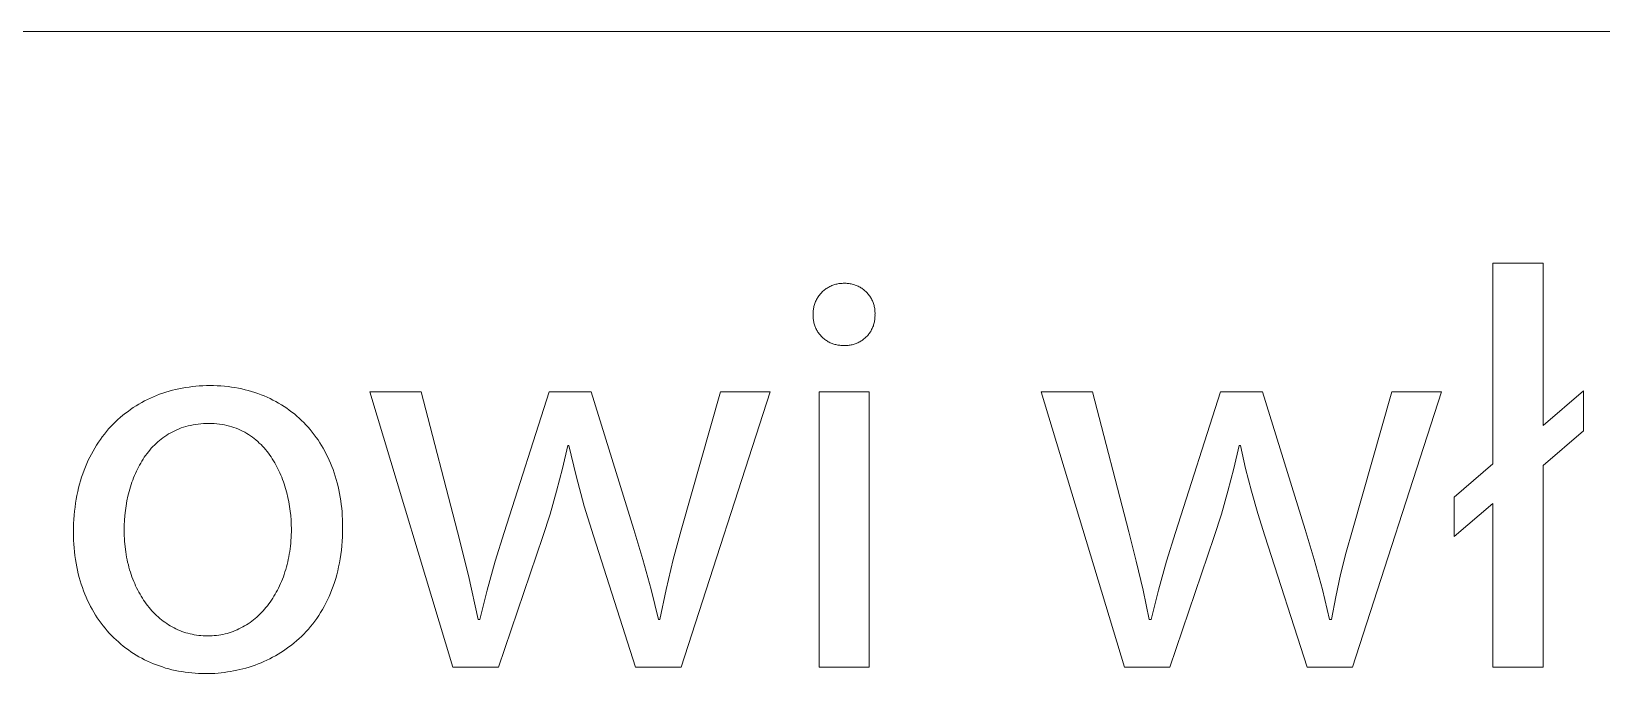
# Model space of a CAD drawing. Header units: millimetres. Extents: x -1480 to 5249, y -840 to 3860.
# Drawn here: x 4019.3 to 4205.1, y -728.4 to -652.3 of the extents above; entities that cross this region are included whole.
import ezdxf

# ---------------------------------------------------------------- set-up
doc = ezdxf.new("R2010")
doc.units = ezdxf.units.MM
doc.header["$MEASUREMENT"] = 0
doc.layers.add('Domyślny', color=7, linetype='Continuous', true_color=0x000000)

msp = doc.modelspace()

# ---------------------------------------------------------------- linework, layer by layer
at = {"layer": 'Domyślny', "color": 18, "lineweight": 15, "true_color": 0x000000}
for p, q in [((2706.18, -652.33), (5242.51, -652.33)), ((4192.2, -703.51), (4192.2, -679.78)), ((4192.2, -679.78), (4198.16, -679.78)), ((4198.16, -679.78), (4198.16, -699)), ((4112.3, -683.86), (4112.37, -683.75)), ((4112.37, -683.75), (4112.44, -683.65)), ((4112.44, -683.65), (4112.51, -683.55)), ((4112.51, -683.55), (4112.59, -683.45)), ((4112.59, -683.45), (4112.67, -683.36)), ((4112.67, -683.36), (4112.76, -683.26)), ((4112.76, -683.26), (4112.85, -683.18)), ((4112.85, -683.18), (4112.94, -683.09)), ((4112.94, -683.09), (4113.03, -683.01)), ((4113.03, -683.01), (4113.13, -682.93)), ((4113.13, -682.93), (4113.22, -682.85)), ((4113.22, -682.85), (4113.33, -682.78)), ((4113.33, -682.78), (4113.43, -682.71)), ((4113.43, -682.71), (4113.54, -682.65)), ((4113.54, -682.65), (4113.64, -682.59)), ((4113.64, -682.59), (4113.76, -682.53)), ((4113.76, -682.53), (4113.87, -682.48)), ((4113.87, -682.48), (4113.98, -682.43)), ((4113.98, -682.43), (4114.1, -682.38)), ((4114.1, -682.38), (4114.22, -682.34)), ((4114.22, -682.34), (4114.33, -682.3)), ((4114.33, -682.3), (4114.45, -682.27)), ((4114.45, -682.27), (4114.58, -682.24)), ((4114.58, -682.24), (4114.7, -682.21)), ((4114.7, -682.21), (4114.82, -682.19)), ((4114.82, -682.19), (4114.94, -682.18)), ((4114.94, -682.18), (4115.07, -682.16)), ((4115.07, -682.16), (4115.19, -682.16)), ((4115.19, -682.16), (4115.32, -682.15)), ((4115.32, -682.15), (4115.44, -682.15)), ((4115.44, -682.15), (4115.56, -682.15)), ((4115.56, -682.15), (4115.69, -682.15)), ((4115.69, -682.15), (4115.81, -682.16)), ((4115.81, -682.16), (4115.93, -682.17)), ((4115.93, -682.17), (4116.05, -682.18)), ((4116.05, -682.18), (4116.17, -682.2)), ((4116.17, -682.2), (4116.29, -682.22)), ((4116.29, -682.22), (4116.41, -682.25)), ((4116.41, -682.25), (4116.53, -682.28)), ((4116.53, -682.28), (4116.65, -682.32)), ((4116.65, -682.32), (4116.76, -682.36)), ((4116.76, -682.36), (4116.88, -682.4)), ((4116.88, -682.4), (4116.99, -682.45)), ((4116.99, -682.45), (4117.1, -682.5)), ((4117.1, -682.5), (4117.21, -682.55)), ((4117.21, -682.55), (4117.32, -682.61)), ((4117.32, -682.61), (4117.42, -682.67)), ((4117.42, -682.67), (4117.53, -682.74)), ((4117.53, -682.74), (4117.63, -682.81)), ((4117.63, -682.81), (4117.72, -682.88)), ((4117.72, -682.88), (4117.82, -682.96)), ((4117.82, -682.96), (4117.91, -683.04)), ((4117.91, -683.04), (4118, -683.12)), ((4118, -683.12), (4118.09, -683.21)), ((4118.09, -683.21), (4118.17, -683.29)), ((4118.17, -683.29), (4118.25, -683.39)), ((4118.25, -683.39), (4118.33, -683.48)), ((4118.33, -683.48), (4118.41, -683.58)), ((4118.41, -683.58), (4118.48, -683.68)), ((4118.48, -683.68), (4118.55, -683.78)), ((4118.55, -683.78), (4118.61, -683.88)), ((4111.76, -685.75), (4111.77, -685.62)), ((4111.77, -685.5), (4111.78, -685.38)), ((4111.77, -685.62), (4111.77, -685.5)), ((4111.78, -685.38), (4111.8, -685.25)), ((4111.8, -685.25), (4111.82, -685.13)), ((4111.82, -685.13), (4111.84, -685.01)), ((4111.84, -685.01), (4111.87, -684.88)), ((4111.87, -684.88), (4111.9, -684.76)), ((4111.9, -684.76), (4111.94, -684.65)), ((4111.94, -684.65), (4111.98, -684.53)), ((4111.98, -684.53), (4112.02, -684.41)), ((4112.02, -684.41), (4112.07, -684.3)), ((4112.07, -684.3), (4112.12, -684.18)), ((4112.12, -684.18), (4112.18, -684.07)), ((4112.18, -684.07), (4112.24, -683.96)), ((4112.24, -683.96), (4112.3, -683.86)), ((4118.61, -683.88), (4118.67, -683.99)), ((4118.67, -683.99), (4118.73, -684.1)), ((4118.73, -684.1), (4118.78, -684.21)), ((4118.78, -684.21), (4118.83, -684.32)), ((4118.83, -684.32), (4118.87, -684.43)), ((4118.87, -684.43), (4118.91, -684.55)), ((4118.91, -684.55), (4118.95, -684.66)), ((4118.95, -684.66), (4118.98, -684.78)), ((4118.98, -684.78), (4119.01, -684.9)), ((4119.01, -684.9), (4119.04, -685.02)), ((4119.04, -685.02), (4119.06, -685.14)), ((4119.06, -685.14), (4119.07, -685.26)), ((4119.07, -685.26), (4119.09, -685.38)), ((4119.09, -685.38), (4119.09, -685.51)), ((4119.09, -685.51), (4119.1, -685.63)), ((4119.1, -685.63), (4119.1, -685.75)), ((4111.77, -685.87), (4111.76, -685.75)), ((4111.76, -685.99), (4111.77, -685.87)), ((4111.77, -686.11), (4111.76, -685.99)), ((4111.77, -686.23), (4111.77, -686.11)), ((4111.78, -686.36), (4111.77, -686.23)), ((4111.8, -686.47), (4111.78, -686.36)), ((4111.81, -686.59), (4111.8, -686.47)), ((4111.84, -686.71), (4111.81, -686.59)), ((4111.86, -686.83), (4111.84, -686.71)), ((4111.89, -686.95), (4111.86, -686.83)), ((4111.93, -687.06), (4111.89, -686.95)), ((4111.97, -687.18), (4111.93, -687.06)), ((4112.01, -687.29), (4111.97, -687.18)), ((4112.06, -687.4), (4112.01, -687.29)), ((4112.11, -687.51), (4112.06, -687.4)), ((4112.16, -687.62), (4112.11, -687.51)), ((4118.76, -687.52), (4118.7, -687.63)), ((4118.81, -687.41), (4118.76, -687.52)), ((4118.85, -687.29), (4118.81, -687.41)), ((4118.9, -687.18), (4118.85, -687.29)), ((4118.93, -687.07), (4118.9, -687.18)), ((4118.97, -686.95), (4118.93, -687.07)), ((4119, -686.83), (4118.97, -686.95)), ((4119.03, -686.72), (4119, -686.83)), ((4119.05, -686.6), (4119.03, -686.72)), ((4119.07, -686.48), (4119.05, -686.6)), ((4119.08, -686.36), (4119.07, -686.48)), ((4119.09, -686.24), (4119.08, -686.36)), ((4119.1, -685.75), (4119.09, -685.87)), ((4119.09, -685.87), (4119.1, -685.99)), ((4119.1, -685.99), (4119.09, -686.11)), ((4119.09, -686.11), (4119.09, -686.24)), ((4112.22, -687.73), (4112.16, -687.62)), ((4112.28, -687.83), (4112.22, -687.73)), ((4112.34, -687.93), (4112.28, -687.83)), ((4112.41, -688.03), (4112.34, -687.93)), ((4112.48, -688.13), (4112.41, -688.03)), ((4112.56, -688.22), (4112.48, -688.13)), ((4112.64, -688.31), (4112.56, -688.22)), ((4112.72, -688.4), (4112.64, -688.31)), ((4112.8, -688.49), (4112.72, -688.4)), ((4112.89, -688.57), (4112.8, -688.49)), ((4112.98, -688.65), (4112.89, -688.57)), ((4113.07, -688.73), (4112.98, -688.65)), ((4113.17, -688.8), (4113.07, -688.73)), ((4113.26, -688.88), (4113.17, -688.8)), ((4113.36, -688.94), (4113.26, -688.88)), ((4113.47, -689.01), (4113.36, -688.94)), ((4113.57, -689.07), (4113.47, -689.01)), ((4113.68, -689.12), (4113.57, -689.07)), ((4113.79, -689.18), (4113.68, -689.12)), ((4113.9, -689.22), (4113.79, -689.18)), ((4114.01, -689.27), (4113.9, -689.22)), ((4114.12, -689.31), (4114.01, -689.27)), ((4114.24, -689.35), (4114.12, -689.31)), ((4114.35, -689.38), (4114.24, -689.35)), ((4114.47, -689.41), (4114.35, -689.38)), ((4114.59, -689.44), (4114.47, -689.41)), ((4116.51, -689.39), (4116.39, -689.42)), ((4116.62, -689.36), (4116.51, -689.39)), ((4116.74, -689.32), (4116.62, -689.36)), ((4116.85, -689.28), (4116.74, -689.32)), ((4116.96, -689.24), (4116.85, -689.28)), ((4117.07, -689.19), (4116.96, -689.24)), ((4117.18, -689.13), (4117.07, -689.19)), ((4117.29, -689.08), (4117.18, -689.13)), ((4117.39, -689.02), (4117.29, -689.08)), ((4117.5, -688.95), (4117.39, -689.02)), ((4117.6, -688.89), (4117.5, -688.95)), ((4117.7, -688.82), (4117.6, -688.89)), ((4117.79, -688.74), (4117.7, -688.82)), ((4117.88, -688.66), (4117.79, -688.74)), ((4117.97, -688.58), (4117.88, -688.66)), ((4118.06, -688.5), (4117.97, -688.58)), ((4118.15, -688.41), (4118.06, -688.5)), ((4118.23, -688.32), (4118.15, -688.41)), ((4118.31, -688.23), (4118.23, -688.32)), ((4118.38, -688.14), (4118.31, -688.23)), ((4118.45, -688.04), (4118.38, -688.14)), ((4118.52, -687.94), (4118.45, -688.04)), ((4118.59, -687.84), (4118.52, -687.94)), ((4118.65, -687.73), (4118.59, -687.84)), ((4118.7, -687.63), (4118.65, -687.73)), ((4114.71, -689.46), (4114.59, -689.44)), ((4114.83, -689.48), (4114.71, -689.46)), ((4114.95, -689.49), (4114.83, -689.48)), ((4115.07, -689.5), (4114.95, -689.49)), ((4115.19, -689.5), (4115.07, -689.5)), ((4115.31, -689.5), (4115.19, -689.5)), ((4115.43, -689.51), (4115.31, -689.5)), ((4115.55, -689.51), (4115.43, -689.51)), ((4115.67, -689.51), (4115.55, -689.51)), ((4115.79, -689.51), (4115.67, -689.51)), ((4115.91, -689.5), (4115.79, -689.51)), ((4116.03, -689.49), (4115.91, -689.5)), ((4116.15, -689.47), (4116.03, -689.49)), ((4116.27, -689.45), (4116.15, -689.47)), ((4116.39, -689.42), (4116.27, -689.45)), ((4035.17, -695.04), (4035.55, -694.93)), ((4035.55, -694.93), (4035.94, -694.82)), ((4035.94, -694.82), (4036.32, -694.72)), ((4036.32, -694.72), (4036.71, -694.64)), ((4036.71, -694.64), (4037.11, -694.56)), ((4037.11, -694.56), (4037.51, -694.49)), ((4037.51, -694.49), (4037.91, -694.43)), ((4037.91, -694.43), (4038.31, -694.38)), ((4038.31, -694.38), (4038.72, -694.34)), ((4038.72, -694.34), (4039.13, -694.3)), ((4039.13, -694.3), (4039.55, -694.28)), ((4039.55, -694.28), (4039.97, -694.27)), ((4039.97, -694.27), (4040.39, -694.26)), ((4040.39, -694.26), (4040.82, -694.27)), ((4040.82, -694.27), (4041.26, -694.28)), ((4041.26, -694.28), (4041.68, -694.31)), ((4041.68, -694.31), (4042.11, -694.34)), ((4042.11, -694.34), (4042.53, -694.38)), ((4042.53, -694.38), (4042.94, -694.44)), ((4042.94, -694.44), (4043.35, -694.5)), ((4043.35, -694.5), (4043.75, -694.57)), ((4043.75, -694.57), (4044.15, -694.66)), ((4044.15, -694.66), (4044.54, -694.75)), ((4044.54, -694.75), (4044.93, -694.85)), ((4044.93, -694.85), (4045.31, -694.96)), ((4045.31, -694.96), (4045.69, -695.07)), ((4198.16, -699), (4202.93, -694.88)), ((4202.93, -694.88), (4202.93, -699.61)), ((4031.32, -696.87), (4031.64, -696.66)), ((4031.64, -696.66), (4031.97, -696.46)), ((4031.97, -696.46), (4032.31, -696.26)), ((4032.31, -696.26), (4032.65, -696.08)), ((4032.65, -696.08), (4033, -695.91)), ((4033, -695.91), (4033.35, -695.74)), ((4033.35, -695.74), (4033.7, -695.58)), ((4033.7, -695.58), (4034.06, -695.43)), ((4034.06, -695.43), (4034.43, -695.29)), ((4034.43, -695.29), (4034.8, -695.16)), ((4034.8, -695.16), (4035.17, -695.04)), ((4045.69, -695.07), (4046.06, -695.2)), ((4046.06, -695.2), (4046.43, -695.34)), ((4046.43, -695.34), (4046.79, -695.48)), ((4046.79, -695.48), (4047.15, -695.63)), ((4047.15, -695.63), (4047.5, -695.8)), ((4047.5, -695.8), (4047.84, -695.97)), ((4047.84, -695.97), (4048.18, -696.15)), ((4048.18, -696.15), (4048.51, -696.33)), ((4048.51, -696.33), (4048.84, -696.53)), ((4048.84, -696.53), (4049.16, -696.73)), ((4049.16, -696.73), (4049.47, -696.94)), ((4069.14, -727.61), (4059.31, -695.01)), ((4059.31, -695.01), (4065.38, -695.01)), ((4065.38, -695.01), (4069.68, -711.59)), ((4075.21, -711.64), (4080.52, -695.01)), ((4080.52, -695.01), (4085.5, -695.01)), ((4085.5, -695.01), (4090.56, -711.32)), ((4096.14, -711.37), (4100.8, -695.01)), ((4106.67, -695.01), (4096.14, -727.61)), ((4100.8, -695.01), (4106.67, -695.01)), ((4112.48, -695.01), (4118.42, -695.01)), ((4112.48, -727.61), (4112.48, -695.01)), ((4118.42, -695.01), (4118.42, -727.61)), ((4148.61, -727.61), (4138.75, -695.01)), ((4138.75, -695.01), (4144.83, -695.01)), ((4144.83, -695.01), (4149.13, -711.59)), ((4154.64, -711.64), (4159.99, -695.01)), ((4159.99, -695.01), (4164.97, -695.01)), ((4164.97, -695.01), (4170.01, -711.32)), ((4175.61, -711.37), (4180.25, -695.01)), ((4186.12, -695.01), (4175.61, -727.61)), ((4180.25, -695.01), (4186.12, -695.01)), ((4028.93, -698.83), (4029.21, -698.56)), ((4029.21, -698.56), (4029.49, -698.29)), ((4029.49, -698.29), (4029.78, -698.03)), ((4029.78, -698.03), (4030.08, -697.78)), ((4030.08, -697.78), (4030.38, -697.54)), ((4030.38, -697.54), (4030.69, -697.31)), ((4030.69, -697.31), (4031, -697.08)), ((4031, -697.08), (4031.32, -696.87)), ((4049.47, -696.94), (4049.78, -697.16)), ((4049.78, -697.16), (4050.08, -697.39)), ((4050.08, -697.39), (4050.38, -697.62)), ((4050.38, -697.62), (4050.67, -697.87)), ((4050.67, -697.87), (4050.95, -698.12)), ((4050.95, -698.12), (4051.22, -698.38)), ((4051.22, -698.38), (4051.49, -698.64)), ((4051.49, -698.64), (4051.75, -698.91)), ((4027.42, -700.64), (4027.65, -700.32)), ((4027.65, -700.32), (4027.89, -700.01)), ((4027.89, -700.01), (4028.14, -699.7)), ((4028.14, -699.7), (4028.4, -699.4)), ((4028.4, -699.4), (4028.66, -699.11)), ((4028.66, -699.11), (4028.93, -698.83)), ((4034.83, -700.43), (4034.62, -700.59)), ((4035.05, -700.27), (4034.83, -700.43)), ((4035.28, -700.12), (4035.05, -700.27)), ((4035.5, -699.98), (4035.28, -700.12)), ((4035.74, -699.85), (4035.5, -699.98)), ((4035.98, -699.72), (4035.74, -699.85)), ((4036.23, -699.6), (4035.98, -699.72)), ((4036.48, -699.49), (4036.23, -699.6)), ((4036.73, -699.38), (4036.48, -699.49)), ((4037, -699.28), (4036.73, -699.38)), ((4037.26, -699.19), (4037, -699.28)), ((4037.54, -699.11), (4037.26, -699.19)), ((4037.82, -699.03), (4037.54, -699.11)), ((4038.1, -698.97), (4037.82, -699.03)), ((4038.39, -698.91), (4038.1, -698.97)), ((4038.69, -698.86), (4038.39, -698.91)), ((4038.99, -698.82), (4038.69, -698.86)), ((4039.3, -698.78), (4038.99, -698.82)), ((4039.61, -698.76), (4039.3, -698.78)), ((4039.93, -698.75), (4039.61, -698.76)), ((4040.25, -698.74), (4039.93, -698.75)), ((4040.58, -698.75), (4040.25, -698.74)), ((4040.9, -698.76), (4040.58, -698.75)), ((4041.21, -698.79), (4040.9, -698.76)), ((4041.52, -698.82), (4041.21, -698.79)), ((4041.82, -698.87), (4041.52, -698.82)), ((4042.11, -698.92), (4041.82, -698.87)), ((4042.4, -698.98), (4042.11, -698.92)), ((4042.69, -699.05), (4042.4, -698.98)), ((4042.96, -699.13), (4042.69, -699.05)), ((4043.23, -699.22), (4042.96, -699.13)), ((4043.5, -699.32), (4043.23, -699.22)), ((4043.76, -699.42), (4043.5, -699.32)), ((4044.01, -699.54), (4043.76, -699.42)), ((4044.26, -699.66), (4044.01, -699.54)), ((4044.5, -699.79), (4044.26, -699.66)), ((4044.74, -699.92), (4044.5, -699.79)), ((4044.97, -700.06), (4044.74, -699.92)), ((4045.19, -700.21), (4044.97, -700.06)), ((4045.41, -700.37), (4045.19, -700.21)), ((4045.63, -700.53), (4045.41, -700.37)), ((4045.83, -700.7), (4045.63, -700.53)), ((4051.75, -698.91), (4052.01, -699.19)), ((4052.01, -699.19), (4052.26, -699.48)), ((4052.26, -699.48), (4052.5, -699.78)), ((4052.5, -699.78), (4052.73, -700.08)), ((4052.73, -700.08), (4052.96, -700.39)), ((4052.96, -700.39), (4053.18, -700.7)), ((4202.93, -699.61), (4198.16, -703.73)), ((4026.17, -702.74), (4026.36, -702.37)), ((4026.36, -702.37), (4026.55, -702.01)), ((4026.55, -702.01), (4026.76, -701.66)), ((4026.76, -701.66), (4026.97, -701.31)), ((4026.97, -701.31), (4027.19, -700.97)), ((4027.19, -700.97), (4027.42, -700.64)), ((4032.94, -702.3), (4032.78, -702.52)), ((4033.11, -702.09), (4032.94, -702.3)), ((4033.28, -701.89), (4033.11, -702.09)), ((4033.45, -701.68), (4033.28, -701.89)), ((4033.63, -701.49), (4033.45, -701.68)), ((4033.82, -701.3), (4033.63, -701.49)), ((4034.01, -701.11), (4033.82, -701.3)), ((4034.21, -700.93), (4034.01, -701.11)), ((4034.41, -700.76), (4034.21, -700.93)), ((4034.62, -700.59), (4034.41, -700.76)), ((4046.04, -700.88), (4045.83, -700.7)), ((4046.23, -701.06), (4046.04, -700.88)), ((4046.43, -701.25), (4046.23, -701.06)), ((4046.61, -701.44), (4046.43, -701.25)), ((4046.79, -701.64), (4046.61, -701.44)), ((4046.97, -701.84), (4046.79, -701.64)), ((4047.14, -702.05), (4046.97, -701.84)), ((4047.3, -702.26), (4047.14, -702.05)), ((4047.46, -702.48), (4047.3, -702.26)), ((4053.18, -700.7), (4053.39, -701.02)), ((4053.39, -701.02), (4053.59, -701.35)), ((4053.59, -701.35), (4053.79, -701.69)), ((4053.79, -701.69), (4053.98, -702.03)), ((4053.98, -702.03), (4054.16, -702.38)), ((4054.16, -702.38), (4054.34, -702.73)), ((4082.74, -701.35), (4082.12, -704.08)), ((4082.88, -701.35), (4082.74, -701.35)), ((4083.72, -704.95), (4082.88, -701.35)), ((4162.19, -701.35), (4161.57, -704.08)), ((4162.35, -701.35), (4162.19, -701.35)), ((4162.96, -704.06), (4162.35, -701.35)), ((4025.34, -704.69), (4025.49, -704.28)), ((4025.49, -704.28), (4025.65, -703.88)), ((4025.65, -703.88), (4025.81, -703.49)), ((4025.81, -703.49), (4025.98, -703.11)), ((4025.98, -703.11), (4026.17, -702.74)), ((4031.8, -704.16), (4031.68, -704.41)), ((4031.92, -703.91), (4031.8, -704.16)), ((4032.05, -703.67), (4031.92, -703.91)), ((4032.19, -703.43), (4032.05, -703.67)), ((4032.33, -703.2), (4032.19, -703.43)), ((4032.47, -702.97), (4032.33, -703.2)), ((4032.62, -702.74), (4032.47, -702.97)), ((4032.78, -702.52), (4032.62, -702.74)), ((4047.62, -702.7), (4047.46, -702.48)), ((4047.77, -702.93), (4047.62, -702.7)), ((4047.91, -703.16), (4047.77, -702.93)), ((4048.05, -703.39), (4047.91, -703.16)), ((4048.18, -703.63), (4048.05, -703.39)), ((4048.31, -703.87), (4048.18, -703.63)), ((4048.44, -704.12), (4048.31, -703.87)), ((4048.56, -704.36), (4048.44, -704.12)), ((4054.34, -702.73), (4054.5, -703.09)), ((4054.5, -703.09), (4054.66, -703.46)), ((4054.66, -703.46), (4054.81, -703.84)), ((4054.81, -703.84), (4054.96, -704.21)), ((4054.96, -704.21), (4055.09, -704.6)), ((4082.12, -704.08), (4081.42, -706.78)), ((4161.57, -704.08), (4160.87, -706.78)), ((4163.65, -706.75), (4162.96, -704.06)), ((4187.63, -707.49), (4192.2, -703.51)), ((4198.16, -703.73), (4198.16, -727.61)), ((4024.84, -706.38), (4024.95, -705.94)), ((4024.95, -705.94), (4025.07, -705.52)), ((4025.07, -705.52), (4025.2, -705.1)), ((4025.2, -705.1), (4025.34, -704.69)), ((4031.06, -705.98), (4030.98, -706.25)), ((4031.15, -705.71), (4031.06, -705.98)), ((4031.25, -705.44), (4031.15, -705.71)), ((4031.35, -705.18), (4031.25, -705.44)), ((4031.45, -704.92), (4031.35, -705.18)), ((4031.56, -704.66), (4031.45, -704.92)), ((4031.68, -704.41), (4031.56, -704.66)), ((4048.67, -704.61), (4048.56, -704.36)), ((4048.78, -704.87), (4048.67, -704.61)), ((4048.88, -705.12), (4048.78, -704.87)), ((4048.98, -705.38), (4048.88, -705.12)), ((4049.08, -705.64), (4048.98, -705.38)), ((4049.17, -705.9), (4049.08, -705.64)), ((4049.25, -706.17), (4049.17, -705.9)), ((4055.09, -704.6), (4055.22, -704.99)), ((4055.22, -704.99), (4055.34, -705.39)), ((4055.34, -705.39), (4055.45, -705.79)), ((4055.45, -705.79), (4055.55, -706.2)), ((4084.68, -708.53), (4083.72, -704.95)), ((4024.48, -708.18), (4024.56, -707.72)), ((4024.56, -707.72), (4024.64, -707.26)), ((4024.64, -707.26), (4024.74, -706.82)), ((4024.74, -706.82), (4024.84, -706.38)), ((4030.56, -707.92), (4030.46, -708.49)), ((4030.68, -707.35), (4030.56, -707.92)), ((4030.75, -707.07), (4030.68, -707.35)), ((4030.82, -706.8), (4030.75, -707.07)), ((4030.9, -706.52), (4030.82, -706.8)), ((4030.98, -706.25), (4030.9, -706.52)), ((4049.33, -706.43), (4049.25, -706.17)), ((4049.48, -706.97), (4049.33, -706.43)), ((4049.61, -707.5), (4049.48, -706.97)), ((4049.72, -708.04), (4049.61, -707.5)), ((4055.55, -706.2), (4055.64, -706.61)), ((4055.64, -706.61), (4055.73, -707.03)), ((4055.73, -707.03), (4055.8, -707.46)), ((4055.8, -707.46), (4055.87, -707.89)), ((4055.87, -707.89), (4055.93, -708.33)), ((4081.42, -706.78), (4080.64, -709.47)), ((4160.87, -706.78), (4160.1, -709.47)), ((4164.41, -709.41), (4163.65, -706.75)), ((4187.63, -712.13), (4187.63, -707.49)), ((4024.28, -710.1), (4024.32, -709.61)), ((4024.32, -709.61), (4024.36, -709.12)), ((4024.36, -709.12), (4024.42, -708.65)), ((4024.42, -708.65), (4024.48, -708.18)), ((4030.32, -709.64), (4030.27, -710.22)), ((4030.38, -709.06), (4030.32, -709.64)), ((4030.46, -708.49), (4030.38, -709.06)), ((4049.81, -708.59), (4049.72, -708.04)), ((4049.89, -709.13), (4049.81, -708.59)), ((4049.95, -709.66), (4049.89, -709.13)), ((4049.99, -710.2), (4049.95, -709.66)), ((4055.93, -708.33), (4055.98, -708.77)), ((4055.98, -708.77), (4056.02, -709.21)), ((4056.02, -709.21), (4056.05, -709.66)), ((4056.05, -709.66), (4056.08, -710.12)), ((4080.64, -709.47), (4079.79, -712.13)), ((4085.77, -712.06), (4084.68, -708.53)), ((4160.1, -709.47), (4159.25, -712.13)), ((4165.24, -712.06), (4164.41, -709.41)), ((4192.2, -708.23), (4187.63, -712.13)), ((4192.2, -727.61), (4192.2, -708.23)), ((4024.23, -711.6), (4024.24, -711.09)), ((4024.24, -712.08), (4024.23, -711.6)), ((4024.24, -711.09), (4024.25, -710.59)), ((4024.25, -710.59), (4024.28, -710.1)), ((4030.25, -710.8), (4030.24, -711.38)), ((4030.24, -711.38), (4030.24, -711.71)), ((4030.24, -711.71), (4030.25, -712.04)), ((4030.27, -710.22), (4030.25, -710.8)), ((4050.01, -710.72), (4049.99, -710.2)), ((4050.02, -711.24), (4050.01, -710.72)), ((4050.01, -711.93), (4050.02, -711.59)), ((4050.02, -711.59), (4050.02, -711.24)), ((4056.09, -711.6), (4056.07, -712.15)), ((4056.08, -710.12), (4056.09, -710.58)), ((4056.09, -710.58), (4056.09, -711.04)), ((4056.09, -711.04), (4056.09, -711.6)), ((4069.68, -711.59), (4070.99, -716.76)), ((4074.16, -715.05), (4075.21, -711.64)), ((4090.56, -711.32), (4091.63, -714.84)), ((4095.2, -714.87), (4096.14, -711.37)), ((4149.13, -711.59), (4150.02, -715.03)), ((4153.6, -715.06), (4154.64, -711.64)), ((4170.01, -711.32), (4171.08, -714.84)), ((4174.87, -713.99), (4175.61, -711.37)), ((4024.25, -712.56), (4024.24, -712.08)), ((4024.28, -713.02), (4024.25, -712.56)), ((4024.31, -713.49), (4024.28, -713.02)), ((4024.36, -713.94), (4024.31, -713.49)), ((4030.25, -712.04), (4030.26, -712.37)), ((4030.26, -712.37), (4030.29, -712.69)), ((4030.29, -712.69), (4030.31, -713.02)), ((4030.31, -713.02), (4030.34, -713.33)), ((4030.34, -713.33), (4030.38, -713.65)), ((4049.87, -713.58), (4049.91, -713.26)), ((4049.91, -713.26), (4049.95, -712.93)), ((4049.95, -712.93), (4049.97, -712.6)), ((4049.97, -712.6), (4049.99, -712.26)), ((4049.99, -712.26), (4050.01, -711.93)), ((4056, -713.22), (4055.94, -713.74)), ((4056.04, -712.69), (4056, -713.22)), ((4056.07, -712.15), (4056.04, -712.69)), ((4079.79, -712.13), (4074.52, -727.61)), ((4090.76, -727.61), (4085.77, -712.06)), ((4159.25, -712.13), (4153.99, -727.61)), ((4170.23, -727.61), (4165.24, -712.06)), ((4024.41, -714.39), (4024.36, -713.94)), ((4024.47, -714.84), (4024.41, -714.39)), ((4024.54, -715.28), (4024.47, -714.84)), ((4024.62, -715.71), (4024.54, -715.28)), ((4030.38, -713.65), (4030.43, -713.96)), ((4030.43, -713.96), (4030.47, -714.27)), ((4030.47, -714.27), (4030.53, -714.58)), ((4030.53, -714.58), (4030.59, -714.88)), ((4030.59, -714.88), (4030.65, -715.18)), ((4030.65, -715.18), (4030.73, -715.48)), ((4049.52, -715.44), (4049.59, -715.14)), ((4049.59, -715.14), (4049.66, -714.84)), ((4049.66, -714.84), (4049.72, -714.53)), ((4049.72, -714.53), (4049.78, -714.22)), ((4049.78, -714.22), (4049.83, -713.9)), ((4049.83, -713.9), (4049.87, -713.58)), ((4055.72, -715.25), (4055.62, -715.73)), ((4055.81, -714.76), (4055.72, -715.25)), ((4055.88, -714.26), (4055.81, -714.76)), ((4055.94, -713.74), (4055.88, -714.26)), ((4073.2, -718.5), (4074.16, -715.05)), ((4091.63, -714.84), (4092.6, -718.39)), ((4094.37, -718.41), (4095.2, -714.87)), ((4150.02, -715.03), (4150.83, -718.49)), ((4152.65, -718.5), (4153.6, -715.06)), ((4171.08, -714.84), (4172.04, -718.39)), ((4174.2, -716.63), (4174.87, -713.99)), ((4024.71, -716.13), (4024.62, -715.71)), ((4024.81, -716.56), (4024.71, -716.13)), ((4024.92, -716.97), (4024.81, -716.56)), ((4025.03, -717.38), (4024.92, -716.97)), ((4030.73, -715.48), (4030.8, -715.77)), ((4030.8, -715.77), (4030.88, -716.06)), ((4030.88, -716.06), (4030.97, -716.34)), ((4030.97, -716.34), (4031.06, -716.62)), ((4031.06, -716.62), (4031.16, -716.9)), ((4031.16, -716.9), (4031.26, -717.17)), ((4031.26, -717.17), (4031.37, -717.44)), ((4048.86, -717.44), (4048.97, -717.17)), ((4048.97, -717.17), (4049.08, -716.89)), ((4049.08, -716.89), (4049.17, -716.61)), ((4049.17, -716.61), (4049.27, -716.32)), ((4049.27, -716.32), (4049.36, -716.03)), ((4049.36, -716.03), (4049.44, -715.74)), ((4049.44, -715.74), (4049.52, -715.44)), ((4055.27, -717.12), (4055.13, -717.56)), ((4055.4, -716.66), (4055.27, -717.12)), ((4055.52, -716.2), (4055.4, -716.66)), ((4055.62, -715.73), (4055.52, -716.2)), ((4070.99, -716.76), (4072.12, -721.97)), ((4173.62, -719.29), (4174.2, -716.63)), ((4025.16, -717.78), (4025.03, -717.38)), ((4025.29, -718.17), (4025.16, -717.78)), ((4025.43, -718.56), (4025.29, -718.17)), ((4025.58, -718.94), (4025.43, -718.56)), ((4025.74, -719.32), (4025.58, -718.94)), ((4031.37, -717.44), (4031.48, -717.71)), ((4031.48, -717.71), (4031.59, -717.97)), ((4031.59, -717.97), (4031.71, -718.22)), ((4031.71, -718.22), (4031.84, -718.47)), ((4031.84, -718.47), (4031.97, -718.72)), ((4031.97, -718.72), (4032.11, -718.96)), ((4032.11, -718.96), (4032.25, -719.2)), ((4047.96, -719.21), (4048.11, -718.97)), ((4048.11, -718.97), (4048.24, -718.73)), ((4048.24, -718.73), (4048.38, -718.48)), ((4048.38, -718.48), (4048.51, -718.23)), ((4048.51, -718.23), (4048.63, -717.97)), ((4048.63, -717.97), (4048.75, -717.7)), ((4048.75, -717.7), (4048.86, -717.44)), ((4054.67, -718.83), (4054.49, -719.24)), ((4054.83, -718.42), (4054.67, -718.83)), ((4054.99, -718), (4054.83, -718.42)), ((4055.13, -717.56), (4054.99, -718)), ((4072.32, -721.97), (4073.2, -718.5)), ((4092.6, -718.39), (4093.47, -721.97)), ((4093.65, -721.97), (4094.37, -718.41)), ((4150.83, -718.49), (4151.55, -721.97)), ((4151.77, -721.97), (4152.65, -718.5)), ((4172.04, -718.39), (4172.9, -721.97)), ((4025.9, -719.69), (4025.74, -719.32)), ((4026.08, -720.05), (4025.9, -719.69)), ((4026.26, -720.4), (4026.08, -720.05)), ((4026.45, -720.75), (4026.26, -720.4)), ((4026.64, -721.09), (4026.45, -720.75)), ((4032.25, -719.2), (4032.39, -719.43)), ((4032.39, -719.43), (4032.54, -719.66)), ((4032.54, -719.66), (4032.69, -719.88)), ((4032.69, -719.88), (4032.85, -720.1)), ((4032.85, -720.1), (4033.01, -720.31)), ((4033.01, -720.31), (4033.18, -720.52)), ((4033.18, -720.52), (4033.35, -720.72)), ((4033.35, -720.72), (4033.52, -720.92)), ((4033.52, -720.92), (4033.7, -721.11)), ((4046.49, -721.13), (4046.67, -720.94)), ((4046.67, -720.94), (4046.85, -720.74)), ((4046.85, -720.74), (4047.02, -720.54)), ((4047.02, -720.54), (4047.19, -720.33)), ((4047.19, -720.33), (4047.35, -720.12)), ((4047.35, -720.12), (4047.51, -719.9)), ((4047.51, -719.9), (4047.67, -719.67)), ((4047.67, -719.67), (4047.82, -719.45)), ((4047.82, -719.45), (4047.96, -719.21)), ((4053.71, -720.77), (4053.49, -721.13)), ((4053.92, -720.4), (4053.71, -720.77)), ((4054.12, -720.02), (4053.92, -720.4)), ((4054.31, -719.64), (4054.12, -720.02)), ((4054.49, -719.24), (4054.31, -719.64)), ((4173.12, -721.97), (4173.62, -719.29)), ((4026.85, -721.43), (4026.64, -721.09)), ((4027.06, -721.75), (4026.85, -721.43)), ((4027.28, -722.07), (4027.06, -721.75)), ((4027.5, -722.39), (4027.28, -722.07)), ((4027.74, -722.69), (4027.5, -722.39)), ((4027.98, -722.99), (4027.74, -722.69)), ((4033.7, -721.11), (4033.88, -721.3)), ((4033.88, -721.3), (4034.07, -721.48)), ((4034.07, -721.48), (4034.26, -721.65)), ((4034.26, -721.65), (4034.45, -721.82)), ((4034.45, -721.82), (4034.65, -721.98)), ((4034.65, -721.98), (4034.85, -722.14)), ((4034.85, -722.14), (4035.06, -722.29)), ((4035.06, -722.29), (4035.27, -722.43)), ((4035.27, -722.43), (4035.48, -722.57)), ((4035.48, -722.57), (4035.69, -722.7)), ((4035.69, -722.7), (4035.91, -722.83)), ((4035.91, -722.83), (4036.14, -722.95)), ((4044.05, -722.96), (4044.27, -722.84)), ((4044.27, -722.84), (4044.49, -722.72)), ((4044.49, -722.72), (4044.7, -722.59)), ((4044.7, -722.59), (4044.92, -722.45)), ((4044.92, -722.45), (4045.13, -722.3)), ((4045.13, -722.3), (4045.33, -722.15)), ((4045.33, -722.15), (4045.53, -722)), ((4045.53, -722), (4045.73, -721.84)), ((4045.73, -721.84), (4045.93, -721.67)), ((4045.93, -721.67), (4046.12, -721.49)), ((4046.12, -721.49), (4046.31, -721.31)), ((4046.31, -721.31), (4046.49, -721.13)), ((4052.3, -722.79), (4052.04, -723.09)), ((4052.55, -722.48), (4052.3, -722.79)), ((4052.8, -722.15), (4052.55, -722.48)), ((4053.03, -721.82), (4052.8, -722.15)), ((4053.27, -721.48), (4053.03, -721.82)), ((4053.49, -721.13), (4053.27, -721.48)), ((4072.12, -721.97), (4072.32, -721.97)), ((4093.47, -721.97), (4093.65, -721.97)), ((4151.55, -721.97), (4151.77, -721.97)), ((4172.9, -721.97), (4173.12, -721.97)), ((4028.22, -723.28), (4027.98, -722.99)), ((4028.47, -723.56), (4028.22, -723.28)), ((4028.73, -723.84), (4028.47, -723.56)), ((4029, -724.11), (4028.73, -723.84)), ((4029.27, -724.37), (4029, -724.11)), ((4029.55, -724.62), (4029.27, -724.37)), ((4029.84, -724.87), (4029.55, -724.62)), ((4036.14, -722.95), (4036.36, -723.06)), ((4036.36, -723.06), (4036.59, -723.17)), ((4036.59, -723.17), (4036.82, -723.27)), ((4036.82, -723.27), (4037.06, -723.36)), ((4037.06, -723.36), (4037.3, -723.44)), ((4037.3, -723.44), (4037.54, -723.52)), ((4037.54, -723.52), (4037.79, -723.59)), ((4037.79, -723.59), (4038.03, -723.66)), ((4038.03, -723.66), (4038.29, -723.71)), ((4038.29, -723.71), (4038.54, -723.76)), ((4038.54, -723.76), (4038.8, -723.81)), ((4038.8, -723.81), (4039.06, -723.84)), ((4039.06, -723.84), (4039.32, -723.87)), ((4039.32, -723.87), (4039.58, -723.89)), ((4039.58, -723.89), (4039.85, -723.9)), ((4039.85, -723.9), (4040.12, -723.9)), ((4040.12, -723.9), (4040.38, -723.9)), ((4040.38, -723.9), (4040.64, -723.89)), ((4040.64, -723.89), (4040.9, -723.87)), ((4040.9, -723.87), (4041.16, -723.84)), ((4041.16, -723.84), (4041.42, -723.81)), ((4041.42, -723.81), (4041.67, -723.77)), ((4041.67, -723.77), (4041.92, -723.72)), ((4041.92, -723.72), (4042.17, -723.66)), ((4042.17, -723.66), (4042.41, -723.6)), ((4042.41, -723.6), (4042.65, -723.53)), ((4042.65, -723.53), (4042.89, -723.45)), ((4042.89, -723.45), (4043.13, -723.37)), ((4043.13, -723.37), (4043.36, -723.27)), ((4043.36, -723.27), (4043.59, -723.18)), ((4043.59, -723.18), (4043.82, -723.07)), ((4043.82, -723.07), (4044.05, -722.96)), ((4050.64, -724.48), (4050.34, -724.73)), ((4050.93, -724.22), (4050.64, -724.48)), ((4051.22, -723.95), (4050.93, -724.22)), ((4051.5, -723.68), (4051.22, -723.95)), ((4051.77, -723.39), (4051.5, -723.68)), ((4052.04, -723.09), (4051.77, -723.39)), ((4030.13, -725.11), (4029.84, -724.87)), ((4030.42, -725.34), (4030.13, -725.11)), ((4030.73, -725.56), (4030.42, -725.34)), ((4031.03, -725.77), (4030.73, -725.56)), ((4031.35, -725.98), (4031.03, -725.77)), ((4031.67, -726.18), (4031.35, -725.98)), ((4031.99, -726.37), (4031.67, -726.18)), ((4032.32, -726.55), (4031.99, -726.37)), ((4032.66, -726.72), (4032.32, -726.55)), ((4047.8, -726.43), (4047.46, -726.61)), ((4048.13, -726.25), (4047.8, -726.43)), ((4048.46, -726.06), (4048.13, -726.25)), ((4048.79, -725.86), (4048.46, -726.06)), ((4049.11, -725.65), (4048.79, -725.86)), ((4049.42, -725.44), (4049.11, -725.65)), ((4049.74, -725.21), (4049.42, -725.44)), ((4050.04, -724.98), (4049.74, -725.21)), ((4050.34, -724.73), (4050.04, -724.98)), ((4033, -726.89), (4032.66, -726.72)), ((4033.34, -727.04), (4033, -726.89)), ((4033.7, -727.19), (4033.34, -727.04)), ((4034.05, -727.33), (4033.7, -727.19)), ((4034.41, -727.46), (4034.05, -727.33)), ((4034.77, -727.58), (4034.41, -727.46)), ((4035.14, -727.7), (4034.77, -727.58)), ((4035.52, -727.8), (4035.14, -727.7)), ((4035.89, -727.9), (4035.52, -727.8)), ((4036.27, -727.99), (4035.89, -727.9)), ((4036.66, -728.06), (4036.27, -727.99)), ((4037.05, -728.13), (4036.66, -728.06)), ((4037.44, -728.19), (4037.05, -728.13)), ((4037.84, -728.25), (4037.44, -728.19)), ((4038.24, -728.29), (4037.84, -728.25)), ((4038.64, -728.32), (4038.24, -728.29)), ((4039.05, -728.34), (4038.64, -728.32)), ((4039.46, -728.36), (4039.05, -728.34)), ((4039.87, -728.36), (4039.46, -728.36)), ((4040.24, -728.36), (4039.87, -728.36)), ((4040.61, -728.35), (4040.24, -728.36)), ((4040.98, -728.33), (4040.61, -728.35)), ((4041.35, -728.3), (4040.98, -728.33)), ((4041.72, -728.27), (4041.35, -728.3)), ((4042.09, -728.22), (4041.72, -728.27)), ((4042.46, -728.17), (4042.09, -728.22)), ((4042.83, -728.11), (4042.46, -728.17)), ((4043.19, -728.05), (4042.83, -728.11)), ((4043.56, -727.97), (4043.19, -728.05)), ((4043.93, -727.89), (4043.56, -727.97)), ((4044.29, -727.8), (4043.93, -727.89)), ((4044.65, -727.7), (4044.29, -727.8)), ((4045.01, -727.59), (4044.65, -727.7)), ((4045.37, -727.48), (4045.01, -727.59)), ((4045.72, -727.35), (4045.37, -727.48)), ((4046.08, -727.22), (4045.72, -727.35)), ((4046.43, -727.08), (4046.08, -727.22)), ((4046.78, -726.93), (4046.43, -727.08)), ((4047.12, -726.77), (4046.78, -726.93)), ((4047.46, -726.61), (4047.12, -726.77)), ((4074.52, -727.61), (4069.14, -727.61)), ((4096.14, -727.61), (4090.76, -727.61)), ((4118.42, -727.61), (4112.48, -727.61)), ((4153.99, -727.61), (4148.61, -727.61)), ((4175.61, -727.61), (4170.23, -727.61)), ((4198.16, -727.61), (4192.2, -727.61))]:
    msp.add_line(p, q, dxfattribs=at)

doc.saveas('drawing.dxf')
